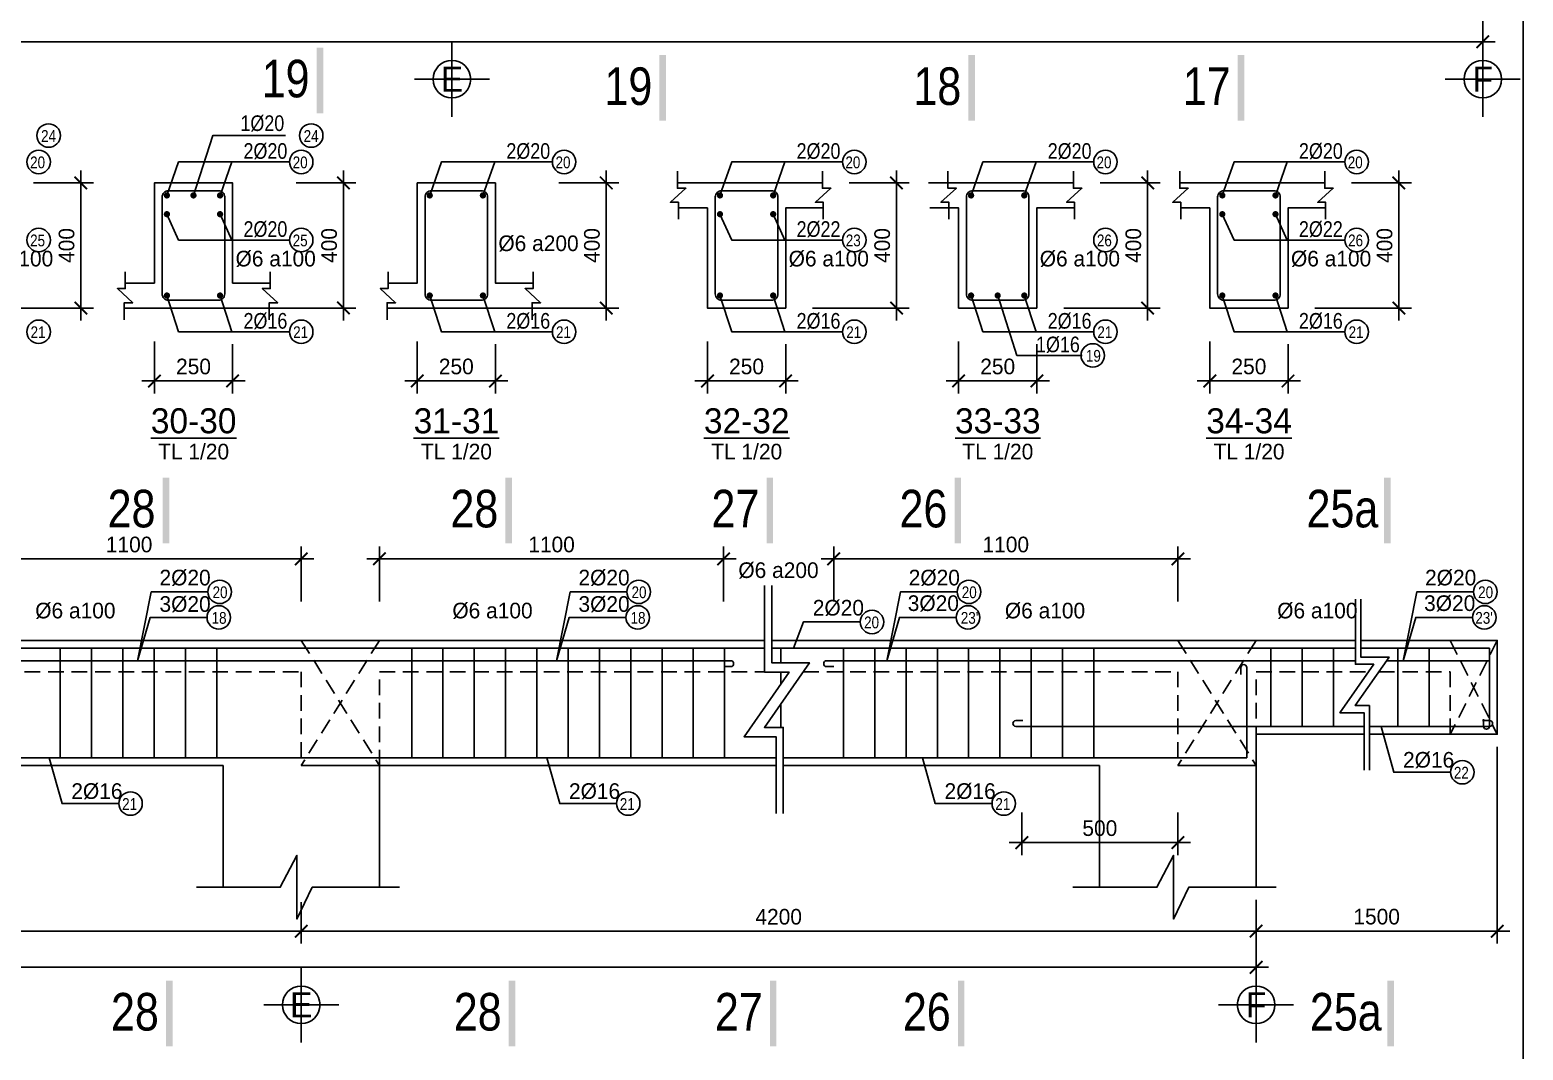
# Model space of a CAD drawing. Extents: x 394 to 4260, y -2056 to 747.
# Drawn here: x 4021.8 to 4260.4, y 411.5 to 574.6 of the extents above; entities that cross this region are included whole.
import ezdxf
from ezdxf.enums import TextEntityAlignment as Align

# ---------------------------------------------------------------- set-up
doc = ezdxf.new("R2010")
doc.units = 0
doc.header["$MEASUREMENT"] = 0
doc.linetypes.add('CENTER2', pattern=[1.125, 0.75, -0.125, 0.125, -0.125])
doc.linetypes.add('HIDDEN', pattern=[0.375, 0.25, -0.125])
doc.layers.get('0').update_dxf_attribs({"linetype": 'CONTINUOUS'})
doc.layers.get('DEFPOINTS').update_dxf_attribs({"linetype": 'CONTINUOUS'})
for name, color, linetype in [('cot', 8, 'CONTINUOUS'), ('DAI', 3, 'CONTINUOUS'), ('DIM', 1, 'CONTINUOUS'), ('DUT', 7, 'CENTER2'), ('MOTAAR', 1, 'CONTINUOUS'), ('TEXT', 7, 'CONTINUOUS'), ('THEP', 6, 'CONTINUOUS'), ('TU1', 9, 'CONTINUOUS'), ('TUONG', 7, 'CONTINUOUS')]:
    doc.layers.add(name, color=color, linetype=linetype)
doc.styles.add('DIM-NEW', font='VHELVCN.TTF')
doc.styles.add('style1', font='VGOUDYN.TTF')
doc.styles.add('T1', font='romans.shx')
doc.styles.add('T2', font='VTIMESN.TTF')
doc.dimstyles.new('TL20', dxfattribs={"dimtxt": 2.5, "dimasz": 2, "dimexe": 2, "dimexo": 2, "dimgap": 1, "dimtad": 1, "dimdec": 0, "dimlfac": 20, "dimzin": 0, "dimdsep": 46, "dimtxsty": 'T2', "dimblk": 'ARCHTICK', "dimcen": 2.5, "dimdle": 2, "dimclrd": 1, "dimclre": 1, "dimclrt": 2, "dimadec": 0, "dimazin": 0, "dimtfac": 1, "dimtdec": 0, "dimtix": 1, "dimtofl": 0, "dimtmove": 0, "dimatfit": 0, "dimldrblk": 'ARCHTICK', "dimfxl": 0, "dimtolj": 1, "dimtzin": 0, "dimlwd": -1, "dimlwe": -1, "dimarcsym": 0})

# ---------------------------------------------------------------- blocks, each defined once
blk = doc.blocks.new('_ARCHTICK')
at = {"color": 0, "linetype": 'ByBlock', "const_width": 0.15}
blk.add_lwpolyline([(-0.5, -0.5), (0.5, 0.5)], dxfattribs=at)
blk = doc.blocks.new('*D51')
at = {"layer": 'DEFPOINTS', "color": 0}
for p in [(3429.65, 582.37), (4253.92, 582.37), (3429.65, 572.67)]:
    blk.add_point(p, dxfattribs=at)
at = {"layer": 'TUONG', "color": 1}
for p, q in [((3429.65, 580.37), (3429.65, 570.67)), ((4253.92, 580.37), (4253.92, 570.67)), ((4255.92, 572.67), (3427.65, 572.67))]:
    blk.add_line(p, q, dxfattribs=at)
at = {"layer": 'TUONG', "color": 1, "xscale": 2, "yscale": 2, "zscale": 2, "rotation": 180}
blk.add_blockref('_ARCHTICK', (3429.65, 572.67), dxfattribs=at)
at = {"layer": 'TUONG', "color": 1, "xscale": 2, "yscale": 2, "zscale": 2}
blk.add_blockref('_ARCHTICK', (4253.92, 572.67), dxfattribs=at)
at = {"layer": 'TUONG', "color": 2, "insert": (3841.78, 574.95), "char_height": 2.5, "attachment_point": 5, "style": 'T2'}
blk.add_mtext('\\A1;20800', dxfattribs=at)
blk = doc.blocks.new('truc2')
at = {"layer": 'MOTAAR'}
for p, q in [((0, -15), (0, 0)), ((7.5, -7.5), (-7.5, -7.5))]:
    blk.add_line(p, q, dxfattribs=at)
blk.add_lwpolyline([(0, -3.5), (0, -1.84)], dxfattribs=at)
blk.add_circle((0, -7.5), 3.75, dxfattribs=at)
at = {"layer": 'TEXT', "style": 'T2'}
blk.add_attdef('1', text='', height=5, dxfattribs=at).set_placement((0, -7.5), align=Align.MIDDLE_CENTER)
blk = doc.blocks.new('*D73')
at = {"layer": 'DEFPOINTS', "color": 0}
for p in [(4150.2, 490.02), (4150.2, 481.21), (4205.2, 481.21)]:
    blk.add_point(p, dxfattribs=at)
at = {"layer": 'TUONG', "color": 1}
for p, q in [((4150.2, 483.21), (4150.2, 492.02)), ((4205.2, 483.21), (4205.2, 492.02)), ((4207.2, 490.02), (4148.2, 490.02))]:
    blk.add_line(p, q, dxfattribs=at)
at = {"layer": 'TUONG', "color": 1, "xscale": 2, "yscale": 2, "zscale": 2, "rotation": 180}
blk.add_blockref('_ARCHTICK', (4150.2, 490.02), dxfattribs=at)
at = {"layer": 'TUONG', "color": 1, "xscale": 2, "yscale": 2, "zscale": 2}
blk.add_blockref('_ARCHTICK', (4205.2, 490.02), dxfattribs=at)
at = {"layer": 'TUONG', "color": 2, "insert": (4177.7, 492.3), "char_height": 2.5, "attachment_point": 5, "style": 'T2'}
blk.add_mtext('\\A1;1100', dxfattribs=at)
blk = doc.blocks.new('*D72')
at = {"layer": 'DEFPOINTS', "color": 0}
for p in [(4077.62, 490.02), (4077.62, 481.21), (4132.62, 481.21)]:
    blk.add_point(p, dxfattribs=at)
at = {"layer": 'TUONG', "color": 1}
for p, q in [((4077.62, 483.21), (4077.62, 492.02)), ((4132.62, 483.21), (4132.62, 492.02)), ((4134.62, 490.02), (4075.62, 490.02))]:
    blk.add_line(p, q, dxfattribs=at)
at = {"layer": 'TUONG', "color": 1, "xscale": 2, "yscale": 2, "zscale": 2, "rotation": 180}
blk.add_blockref('_ARCHTICK', (4077.62, 490.02), dxfattribs=at)
at = {"layer": 'TUONG', "color": 1, "xscale": 2, "yscale": 2, "zscale": 2}
blk.add_blockref('_ARCHTICK', (4132.62, 490.02), dxfattribs=at)
at = {"layer": 'TUONG', "color": 2, "insert": (4105.12, 492.3), "char_height": 2.5, "attachment_point": 5, "style": 'T2'}
blk.add_mtext('\\A1;1100', dxfattribs=at)
blk = doc.blocks.new('*D71')
at = {"layer": 'DEFPOINTS', "color": 0}
for p in [(4010.12, 490.02), (4010.12, 481.21), (4065.12, 481.21)]:
    blk.add_point(p, dxfattribs=at)
at = {"layer": 'TUONG', "color": 1}
for p, q in [((4010.12, 483.21), (4010.12, 492.02)), ((4065.12, 483.21), (4065.12, 492.02)), ((4067.12, 490.02), (4008.12, 490.02))]:
    blk.add_line(p, q, dxfattribs=at)
at = {"layer": 'TUONG', "color": 1, "xscale": 2, "yscale": 2, "zscale": 2, "rotation": 180}
blk.add_blockref('_ARCHTICK', (4010.12, 490.02), dxfattribs=at)
at = {"layer": 'TUONG', "color": 1, "xscale": 2, "yscale": 2, "zscale": 2}
blk.add_blockref('_ARCHTICK', (4065.12, 490.02), dxfattribs=at)
at = {"layer": 'TUONG', "color": 2, "insert": (4037.62, 492.3), "char_height": 2.5, "attachment_point": 5, "style": 'T2'}
blk.add_mtext('\\A1;1100', dxfattribs=at)
blk = doc.blocks.new('*D63')
at = {"layer": 'DEFPOINTS', "color": 0}
for p in [(4065.12, 437.14), (4217.7, 437.14), (4217.7, 430.53)]:
    blk.add_point(p, dxfattribs=at)
at = {"layer": 'TUONG', "color": 1}
for p, q in [((4065.12, 435.14), (4065.12, 428.53)), ((4217.7, 435.14), (4217.7, 428.53)), ((4063.12, 430.53), (4219.7, 430.53))]:
    blk.add_line(p, q, dxfattribs=at)
at = {"layer": 'TUONG', "color": 1, "xscale": 2, "yscale": 2, "zscale": 2, "rotation": 180}
blk.add_blockref('_ARCHTICK', (4065.12, 430.53), dxfattribs=at)
at = {"layer": 'TUONG', "color": 1, "xscale": 2, "yscale": 2, "zscale": 2}
blk.add_blockref('_ARCHTICK', (4217.7, 430.53), dxfattribs=at)
at = {"layer": 'TUONG', "color": 2, "insert": (4141.41, 432.81), "char_height": 2.5, "attachment_point": 5, "style": 'T2'}
blk.add_mtext('\\A1;4200', dxfattribs=at)
blk = doc.blocks.new('*D62')
at = {"layer": 'DEFPOINTS', "color": 0}
for p in [(3928.04, 437.14), (4065.12, 437.14), (4065.12, 430.53)]:
    blk.add_point(p, dxfattribs=at)
at = {"layer": 'TUONG', "color": 1}
for p, q in [((3928.04, 435.14), (3928.04, 428.53)), ((4065.12, 435.14), (4065.12, 428.53)), ((3926.04, 430.53), (4067.12, 430.53))]:
    blk.add_line(p, q, dxfattribs=at)
at = {"layer": 'TUONG', "color": 1, "xscale": 2, "yscale": 2, "zscale": 2, "rotation": 180}
blk.add_blockref('_ARCHTICK', (3928.04, 430.53), dxfattribs=at)
at = {"layer": 'TUONG', "color": 1, "xscale": 2, "yscale": 2, "zscale": 2}
blk.add_blockref('_ARCHTICK', (4065.12, 430.53), dxfattribs=at)
at = {"layer": 'TUONG', "color": 2, "insert": (3996.58, 432.81), "char_height": 2.5, "attachment_point": 5, "style": 'T2'}
blk.add_mtext('\\A1;4200', dxfattribs=at)
blk = doc.blocks.new('*D58')
at = {"layer": 'DEFPOINTS', "color": 0}
for p in [(3466.01, 434.45), (4217.7, 434.45), (3466.01, 424.75)]:
    blk.add_point(p, dxfattribs=at)
at = {"layer": 'TUONG', "color": 1}
for p, q in [((3466.01, 432.45), (3466.01, 422.75)), ((4217.7, 432.45), (4217.7, 422.75)), ((4219.7, 424.75), (3464.01, 424.75))]:
    blk.add_line(p, q, dxfattribs=at)
at = {"layer": 'TUONG', "color": 1, "xscale": 2, "yscale": 2, "zscale": 2, "rotation": 180}
blk.add_blockref('_ARCHTICK', (3466.01, 424.75), dxfattribs=at)
at = {"layer": 'TUONG', "color": 1, "xscale": 2, "yscale": 2, "zscale": 2}
blk.add_blockref('_ARCHTICK', (4217.7, 424.75), dxfattribs=at)
at = {"layer": 'TUONG', "color": 2, "insert": (3841.85, 427.03), "char_height": 2.5, "attachment_point": 5, "style": 'T2'}
blk.add_mtext('\\A1;20800', dxfattribs=at)
blk = doc.blocks.new('*D75')
at = {"layer": 'DEFPOINTS', "color": 0}
for p in [(4256.23, 461.99), (4217.7, 437.54), (4256.23, 430.53)]:
    blk.add_point(p, dxfattribs=at)
at = {"layer": 'TUONG', "color": 1}
for p, q in [((4256.23, 459.99), (4256.23, 428.53)), ((4217.7, 435.54), (4217.7, 428.53)), ((4215.7, 430.53), (4258.23, 430.53))]:
    blk.add_line(p, q, dxfattribs=at)
at = {"layer": 'TUONG', "color": 1, "xscale": 2, "yscale": 2, "zscale": 2, "rotation": 180}
blk.add_blockref('_ARCHTICK', (4217.7, 430.53), dxfattribs=at)
at = {"layer": 'TUONG', "color": 1, "xscale": 2, "yscale": 2, "zscale": 2}
blk.add_blockref('_ARCHTICK', (4256.23, 430.53), dxfattribs=at)
at = {"layer": 'TUONG', "color": 2, "insert": (4236.96, 432.83), "char_height": 2.5, "attachment_point": 5, "style": 'T2'}
blk.add_mtext('\\A1;1500', dxfattribs=at)
blk = doc.blocks.new('*D77')
at = {"layer": 'DEFPOINTS', "color": 0}
for p in [(4180.26, 451.49), (4205.2, 451.49), (4205.2, 444.67)]:
    blk.add_point(p, dxfattribs=at)
at = {"layer": 'TUONG', "color": 1}
for p, q in [((4180.26, 449.49), (4180.26, 442.67)), ((4205.2, 449.49), (4205.2, 442.67)), ((4178.26, 444.67), (4207.2, 444.67))]:
    blk.add_line(p, q, dxfattribs=at)
at = {"layer": 'TUONG', "color": 1, "xscale": 2, "yscale": 2, "zscale": 2, "rotation": 180}
blk.add_blockref('_ARCHTICK', (4180.26, 444.67), dxfattribs=at)
at = {"layer": 'TUONG', "color": 1, "xscale": 2, "yscale": 2, "zscale": 2}
blk.add_blockref('_ARCHTICK', (4205.2, 444.67), dxfattribs=at)
at = {"layer": 'TUONG', "color": 2, "insert": (4192.73, 446.97), "char_height": 2.5, "attachment_point": 5, "style": 'T2'}
blk.add_mtext('\\A1;500', dxfattribs=at)
blk = doc.blocks.new('*D89')
at = {"layer": 'cot', "color": 1}
for p, q in [((4113.86, 552.1), (4113.86, 528.1)), ((4106.3, 550.1), (4115.86, 550.1)), ((4100.45, 530.1), (4115.86, 530.1))]:
    blk.add_line(p, q, dxfattribs=at)
at = {"layer": 'DEFPOINTS', "color": 0}
for p in [(4104.3, 550.1), (4098.45, 530.1), (4113.86, 530.1)]:
    blk.add_point(p, dxfattribs=at)
at = {"layer": 'cot', "color": 1, "xscale": 2, "yscale": 2, "zscale": 2}
for p, rotation in [((4113.86, 550.1), 90), ((4113.86, 530.1), 270)]:
    blk.add_blockref('_ARCHTICK', p, dxfattribs=dict(at, rotation=rotation))
at = {"layer": 'cot', "color": 2, "lineweight": -2, "insert": (4111.58, 540.1), "char_height": 2.5, "attachment_point": 5, "rotation": 90, "style": 'T2'}
blk.add_mtext('\\A1;400', dxfattribs=at)
blk = doc.blocks.new('*D88')
at = {"layer": 'cot', "color": 1}
for p, q in [((4083.65, 524.78), (4083.65, 516.45)), ((4096.15, 524.33), (4096.15, 516.45)), ((4081.65, 518.45), (4098.15, 518.45))]:
    blk.add_line(p, q, dxfattribs=at)
at = {"layer": 'DEFPOINTS', "color": 0}
for p in [(4083.65, 526.78), (4096.15, 526.33), (4096.15, 518.45)]:
    blk.add_point(p, dxfattribs=at)
at = {"layer": 'cot', "color": 1, "xscale": 2, "yscale": 2, "zscale": 2, "rotation": 180}
blk.add_blockref('_ARCHTICK', (4083.65, 518.45), dxfattribs=at)
at = {"layer": 'cot', "color": 1, "xscale": 2, "yscale": 2, "zscale": 2}
blk.add_blockref('_ARCHTICK', (4096.15, 518.45), dxfattribs=at)
at = {"layer": 'cot', "color": 2, "lineweight": -2, "insert": (4089.9, 520.75), "char_height": 2.5, "attachment_point": 5, "style": 'T2'}
blk.add_mtext('\\A1;250', dxfattribs=at)
blk = doc.blocks.new('*D86')
at = {"layer": 'cot', "color": 1}
for p, q in [((4029.91, 552.1), (4029.91, 528.1)), ((4022.34, 550.1), (4031.91, 550.1)), ((4016.49, 530.1), (4031.91, 530.1))]:
    blk.add_line(p, q, dxfattribs=at)
at = {"layer": 'DEFPOINTS', "color": 0}
for p in [(4020.34, 550.1), (4014.49, 530.1), (4029.91, 530.1)]:
    blk.add_point(p, dxfattribs=at)
at = {"layer": 'cot', "color": 1, "xscale": 2, "yscale": 2, "zscale": 2}
for p, rotation in [((4029.91, 550.1), 90), ((4029.91, 530.1), 270)]:
    blk.add_blockref('_ARCHTICK', p, dxfattribs=dict(at, rotation=rotation))
at = {"layer": 'cot', "color": 2, "lineweight": -2, "insert": (4027.63, 540.1), "char_height": 2.5, "attachment_point": 5, "rotation": 90, "style": 'T2'}
blk.add_mtext('\\A1;400', dxfattribs=at)
blk = doc.blocks.new('*D91')
at = {"layer": 'cot', "color": 1}
for p, q in [((4071.86, 552.1), (4071.86, 528.1)), ((4064.3, 550.1), (4073.86, 550.1)), ((4058.45, 530.1), (4073.86, 530.1))]:
    blk.add_line(p, q, dxfattribs=at)
at = {"layer": 'DEFPOINTS', "color": 0}
for p in [(4062.3, 550.1), (4056.45, 530.1), (4071.86, 530.1)]:
    blk.add_point(p, dxfattribs=at)
at = {"layer": 'cot', "color": 1, "xscale": 2, "yscale": 2, "zscale": 2}
for p, rotation in [((4071.86, 550.1), 90), ((4071.86, 530.1), 270)]:
    blk.add_blockref('_ARCHTICK', p, dxfattribs=dict(at, rotation=rotation))
at = {"layer": 'cot', "color": 2, "lineweight": -2, "insert": (4069.59, 540.1), "char_height": 2.5, "attachment_point": 5, "rotation": 90, "style": 'T2'}
blk.add_mtext('\\A1;400', dxfattribs=at)
blk = doc.blocks.new('*D90')
at = {"layer": 'cot', "color": 1}
for p, q in [((4041.66, 524.78), (4041.66, 516.45)), ((4054.16, 524.33), (4054.16, 516.45)), ((4039.66, 518.45), (4056.16, 518.45))]:
    blk.add_line(p, q, dxfattribs=at)
at = {"layer": 'DEFPOINTS', "color": 0}
for p in [(4041.66, 526.78), (4054.16, 526.33), (4054.16, 518.45)]:
    blk.add_point(p, dxfattribs=at)
at = {"layer": 'cot', "color": 1, "xscale": 2, "yscale": 2, "zscale": 2, "rotation": 180}
blk.add_blockref('_ARCHTICK', (4041.66, 518.45), dxfattribs=at)
at = {"layer": 'cot', "color": 1, "xscale": 2, "yscale": 2, "zscale": 2}
blk.add_blockref('_ARCHTICK', (4054.16, 518.45), dxfattribs=at)
at = {"layer": 'cot', "color": 2, "lineweight": -2, "insert": (4047.91, 520.75), "char_height": 2.5, "attachment_point": 5, "style": 'T2'}
blk.add_mtext('\\A1;250', dxfattribs=at)
blk = doc.blocks.new('*D111')
at = {"layer": 'cot', "color": 1}
for p, q in [((4160.24, 552.1), (4160.24, 528.1)), ((4152.68, 550.1), (4162.24, 550.1)), ((4146.82, 530.1), (4162.24, 530.1))]:
    blk.add_line(p, q, dxfattribs=at)
at = {"layer": 'DEFPOINTS', "color": 0}
for p in [(4150.68, 550.1), (4144.82, 530.1), (4160.24, 530.1)]:
    blk.add_point(p, dxfattribs=at)
at = {"layer": 'cot', "color": 1, "xscale": 2, "yscale": 2, "zscale": 2}
for p, rotation in [((4160.24, 550.1), 90), ((4160.24, 530.1), 270)]:
    blk.add_blockref('_ARCHTICK', p, dxfattribs=dict(at, rotation=rotation))
at = {"layer": 'cot', "color": 2, "lineweight": -2, "insert": (4157.96, 540.1), "char_height": 2.5, "attachment_point": 5, "rotation": 90, "style": 'T2'}
blk.add_mtext('\\A1;400', dxfattribs=at)
blk = doc.blocks.new('*D110')
at = {"layer": 'cot', "color": 1}
for p, q in [((4130.03, 524.78), (4130.03, 516.45)), ((4142.53, 524.33), (4142.53, 516.45)), ((4128.03, 518.45), (4144.53, 518.45))]:
    blk.add_line(p, q, dxfattribs=at)
at = {"layer": 'DEFPOINTS', "color": 0}
for p in [(4130.03, 526.78), (4142.53, 526.33), (4142.53, 518.45)]:
    blk.add_point(p, dxfattribs=at)
at = {"layer": 'cot', "color": 1, "xscale": 2, "yscale": 2, "zscale": 2, "rotation": 180}
blk.add_blockref('_ARCHTICK', (4130.03, 518.45), dxfattribs=at)
at = {"layer": 'cot', "color": 1, "xscale": 2, "yscale": 2, "zscale": 2}
blk.add_blockref('_ARCHTICK', (4142.53, 518.45), dxfattribs=at)
at = {"layer": 'cot', "color": 2, "lineweight": -2, "insert": (4136.28, 520.75), "char_height": 2.5, "attachment_point": 5, "style": 'T2'}
blk.add_mtext('\\A1;250', dxfattribs=at)
blk = doc.blocks.new('*D113')
at = {"layer": 'cot', "color": 1}
for p, q in [((4170.16, 524.78), (4170.16, 516.45)), ((4182.66, 524.33), (4182.66, 516.45)), ((4168.16, 518.45), (4184.66, 518.45))]:
    blk.add_line(p, q, dxfattribs=at)
at = {"layer": 'DEFPOINTS', "color": 0}
for p in [(4170.16, 526.78), (4182.66, 526.33), (4182.66, 518.45)]:
    blk.add_point(p, dxfattribs=at)
at = {"layer": 'cot', "color": 1, "xscale": 2, "yscale": 2, "zscale": 2, "rotation": 180}
blk.add_blockref('_ARCHTICK', (4170.16, 518.45), dxfattribs=at)
at = {"layer": 'cot', "color": 1, "xscale": 2, "yscale": 2, "zscale": 2}
blk.add_blockref('_ARCHTICK', (4182.66, 518.45), dxfattribs=at)
at = {"layer": 'cot', "color": 2, "lineweight": -2, "insert": (4176.41, 520.75), "char_height": 2.5, "attachment_point": 5, "style": 'T2'}
blk.add_mtext('\\A1;250', dxfattribs=at)
blk = doc.blocks.new('*D112')
at = {"layer": 'cot', "color": 1}
for p, q in [((4200.37, 552.1), (4200.37, 528.1)), ((4192.8, 550.1), (4202.37, 550.1)), ((4186.95, 530.1), (4202.37, 530.1))]:
    blk.add_line(p, q, dxfattribs=at)
at = {"layer": 'DEFPOINTS', "color": 0}
for p in [(4190.8, 550.1), (4184.95, 530.1), (4200.37, 530.1)]:
    blk.add_point(p, dxfattribs=at)
at = {"layer": 'cot', "color": 1, "xscale": 2, "yscale": 2, "zscale": 2}
for p, rotation in [((4200.37, 550.1), 90), ((4200.37, 530.1), 270)]:
    blk.add_blockref('_ARCHTICK', p, dxfattribs=dict(at, rotation=rotation))
at = {"layer": 'cot', "color": 2, "lineweight": -2, "insert": (4198.09, 540.1), "char_height": 2.5, "attachment_point": 5, "rotation": 90, "style": 'T2'}
blk.add_mtext('\\A1;400', dxfattribs=at)
blk = doc.blocks.new('*D175')
at = {"layer": 'cot', "color": 1}
for p, q in [((4240.51, 552.1), (4240.51, 528.1)), ((4232.95, 550.1), (4242.51, 550.1)), ((4227.09, 530.1), (4242.51, 530.1))]:
    blk.add_line(p, q, dxfattribs=at)
at = {"layer": 'DEFPOINTS', "color": 0}
for p in [(4230.95, 550.1), (4225.09, 530.1), (4240.51, 530.1)]:
    blk.add_point(p, dxfattribs=at)
at = {"layer": 'cot', "color": 1, "xscale": 2, "yscale": 2, "zscale": 2}
for p, rotation in [((4240.51, 550.1), 90), ((4240.51, 530.1), 270)]:
    blk.add_blockref('_ARCHTICK', p, dxfattribs=dict(at, rotation=rotation))
at = {"layer": 'cot', "color": 2, "lineweight": -2, "insert": (4238.23, 540.1), "char_height": 2.5, "attachment_point": 5, "rotation": 90, "style": 'T2'}
blk.add_mtext('\\A1;400', dxfattribs=at)
blk = doc.blocks.new('*D174')
at = {"layer": 'cot', "color": 1}
for p, q in [((4210.3, 524.78), (4210.3, 516.45)), ((4222.8, 524.33), (4222.8, 516.45)), ((4208.3, 518.45), (4224.8, 518.45))]:
    blk.add_line(p, q, dxfattribs=at)
at = {"layer": 'DEFPOINTS', "color": 0}
for p in [(4210.3, 526.78), (4222.8, 526.33), (4222.8, 518.45)]:
    blk.add_point(p, dxfattribs=at)
at = {"layer": 'cot', "color": 1, "xscale": 2, "yscale": 2, "zscale": 2, "rotation": 180}
blk.add_blockref('_ARCHTICK', (4210.3, 518.45), dxfattribs=at)
at = {"layer": 'cot', "color": 1, "xscale": 2, "yscale": 2, "zscale": 2}
blk.add_blockref('_ARCHTICK', (4222.8, 518.45), dxfattribs=at)
at = {"layer": 'cot', "color": 2, "lineweight": -2, "insert": (4216.55, 520.75), "char_height": 2.5, "attachment_point": 5, "style": 'T2'}
blk.add_mtext('\\A1;250', dxfattribs=at)

msp = doc.modelspace()

# ---------------------------------------------------------------- linework, layer by layer
at = {"layer": 'cot', "lineweight": -2, "ltscale": 10}
for points in [[(4047.905, 548.103), (4050.978, 557.671), (4062.63, 557.671)], [(4043.655, 548.103), (4045.534, 553.451), (4063.248, 553.451)], [(4052.155, 548.103), (4054.034, 553.451)], [(4085.654, 548.103), (4087.532, 553.451), (4105.247, 553.451)], [(4094.154, 548.103), (4096.032, 553.451)], [(4132.033, 548.103), (4133.911, 553.451), (4151.626, 553.451)], [(4140.533, 548.103), (4142.411, 553.451)], [(4172.156, 548.103), (4174.034, 553.451), (4191.748, 553.451)], [(4180.656, 548.103), (4182.534, 553.451)], [(4212.3, 548.103), (4214.178, 553.451), (4231.893, 553.451)], [(4220.8, 548.103), (4222.678, 553.451)], [(4043.655, 545.103), (4045.534, 540.977), (4063.248, 540.977)], [(4052.155, 545.103), (4054.034, 540.977)], [(4132.033, 545.103), (4133.911, 540.977), (4151.626, 540.977)], [(4140.533, 545.103), (4142.411, 540.977)], [(4212.3, 545.103), (4214.178, 540.977), (4231.893, 540.977)], [(4220.8, 545.103), (4222.678, 540.977)], [(4043.655, 532.103), (4045.534, 526.308), (4063.248, 526.308)], [(4052.155, 532.103), (4054.034, 526.308)], [(4085.654, 532.103), (4087.532, 526.308), (4105.247, 526.308)], [(4094.154, 532.103), (4096.032, 526.308)], [(4132.033, 532.103), (4133.911, 526.308), (4151.626, 526.308)], [(4140.533, 532.103), (4142.411, 526.308)], [(4172.156, 532.103), (4174.034, 526.308), (4191.748, 526.308)], [(4176.406, 532.103), (4179.478, 522.535), (4189.88, 522.535)], [(4180.656, 532.103), (4182.534, 526.308)], [(4212.3, 532.103), (4214.178, 526.308), (4231.893, 526.308)], [(4220.8, 532.103), (4222.678, 526.308)]]:
    msp.add_lwpolyline(points, dxfattribs=at)
at = {"layer": 'DAI'}
for p, q in [((4026.612, 458.242), (4026.612, 475.742)), ((4031.612, 458.242), (4031.612, 475.742)), ((4036.612, 458.242), (4036.612, 475.742)), ((4041.612, 458.242), (4041.612, 475.742)), ((4046.612, 458.242), (4046.612, 475.742)), ((4051.612, 458.242), (4051.612, 475.742)), ((4082.774, 458.242), (4082.774, 475.742)), ((4087.774, 458.242), (4087.774, 475.742)), ((4092.774, 458.242), (4092.774, 475.742)), ((4097.774, 458.242), (4097.774, 475.742)), ((4102.774, 458.242), (4102.774, 475.742)), ((4107.774, 458.242), (4107.774, 475.742)), ((4112.774, 458.242), (4112.774, 475.742)), ((4117.774, 458.242), (4117.774, 475.742)), ((4122.774, 458.242), (4122.774, 475.742)), ((4127.774, 458.242), (4127.774, 475.742)), ((4132.774, 458.242), (4132.774, 475.742)), ((4141.764, 473.42), (4141.764, 475.742)), ((4151.764, 458.242), (4151.764, 475.742)), ((4156.764, 458.242), (4156.764, 475.742)), ((4161.764, 458.242), (4161.764, 475.742)), ((4166.764, 458.242), (4166.764, 475.742)), ((4171.764, 458.242), (4171.764, 475.742)), ((4176.764, 458.242), (4176.764, 475.742)), ((4181.764, 458.242), (4181.764, 475.742)), ((4186.764, 458.242), (4186.764, 475.742)), ((4191.764, 458.242), (4191.764, 475.742)), ((4220.06, 475.742), (4220.06, 463.242)), ((4225.06, 475.742), (4225.06, 463.242)), ((4230.06, 475.742), (4230.06, 463.242)), ((4240.36, 475.742), (4240.36, 463.242)), ((4245.36, 475.742), (4245.36, 463.242)), ((4141.764, 470.033), (4141.764, 471.92)), ((4141.764, 463.084), (4141.764, 466.865))]:
    msp.add_line(p, q, dxfattribs=at)
for points in [[(4052.905, 547.853, 0.4142136), (4051.905, 548.853), (4043.905, 548.853, 0.4142136), (4042.905, 547.853), (4042.905, 532.353, 0.4142136), (4043.905, 531.353), (4051.905, 531.353, 0.4142136), (4052.905, 532.353)], [(4094.904, 547.853, 0.4142136), (4093.904, 548.853), (4085.904, 548.853, 0.4142136), (4084.904, 547.853), (4084.904, 532.353, 0.4142136), (4085.904, 531.353), (4093.904, 531.353, 0.4142136), (4094.904, 532.353)], [(4141.283, 547.853, 0.4142136), (4140.283, 548.853), (4132.283, 548.853, 0.4142136), (4131.283, 547.853), (4131.283, 532.353, 0.4142136), (4132.283, 531.353), (4140.283, 531.353, 0.4142136), (4141.283, 532.353)], [(4181.406, 547.853, 0.4142136), (4180.406, 548.853), (4172.406, 548.853, 0.4142136), (4171.406, 547.853), (4171.406, 532.353, 0.4142136), (4172.406, 531.353), (4180.406, 531.353, 0.4142136), (4181.406, 532.353)], [(4221.55, 547.853, 0.4142136), (4220.55, 548.853), (4212.55, 548.853, 0.4142136), (4211.55, 547.853), (4211.55, 532.353, 0.4142136), (4212.55, 531.353), (4220.55, 531.353, 0.4142136), (4221.55, 532.353)]]:
    msp.add_lwpolyline(points, format="xyb", close=True, dxfattribs=at)
at = {"layer": 'DUT', "linetype": 'HIDDEN', "ltscale": 10}
for p, q in [((4065.123, 476.992), (4077.623, 456.992)), ((4077.623, 476.992), (4065.123, 456.992)), ((4205.199, 476.992), (4217.699, 456.992)), ((4217.699, 476.992), (4205.199, 456.992)), ((4256.227, 476.992), (4248.727, 461.992)), ((4248.727, 476.992), (4256.227, 461.992)), ((4217.699, 471.992), (4235.661, 471.992)), ((4237.317, 471.992), (4248.727, 471.992)), ((4248.727, 471.992), (4248.727, 461.992))]:
    msp.add_line(p, q, dxfattribs=at)
for points in [[(4217.699, 476.992), (4205.199, 476.992)], [(4005.918, 471.992), (4065.123, 471.992), (4065.123, 456.992), (4077.623, 456.992), (4077.623, 471.992), (4139.164, 471.992)], [(4145.339, 471.992), (4205.199, 471.992), (4205.199, 456.992), (4217.699, 456.992), (4217.699, 471.992)]]:
    msp.add_lwpolyline(points, dxfattribs=at)
at = {"layer": 'TEXT', "ltscale": 10}
msp.add_lwpolyline([(3420.367, 153.21), (4260.367, 153.21), (4260.367, 747.21), (3420.367, 747.21)], close=True, dxfattribs=at)
for points in [[(4067.591, 561.235), (4068.641, 561.235), (4067.591, 571.735), (4068.641, 571.735)], [(4122.366, 560.022), (4123.416, 560.022), (4122.366, 570.522), (4123.416, 570.522)], [(4171.726, 560.022), (4172.776, 560.022), (4171.726, 570.522), (4172.776, 570.522)], [(4214.775, 560.022), (4215.825, 560.022), (4214.775, 570.522), (4215.825, 570.522)], [(4042.975, 492.514), (4044.025, 492.514), (4042.975, 503.014), (4044.025, 503.014)], [(4097.75, 492.514), (4098.8, 492.514), (4097.75, 503.014), (4098.8, 503.014)], [(4139.466, 492.514), (4140.516, 492.514), (4139.466, 503.014), (4140.516, 503.014)], [(4169.511, 492.514), (4170.561, 492.514), (4169.511, 503.014), (4170.561, 503.014)], [(4238.125, 492.514), (4239.175, 492.514), (4238.125, 503.014), (4239.175, 503.014)], [(4043.515, 412.103), (4044.565, 412.103), (4043.515, 422.603), (4044.565, 422.603)], [(4098.289, 412.103), (4099.339, 412.103), (4098.289, 422.603), (4099.339, 422.603)], [(4140.006, 412.103), (4141.056, 412.103), (4140.006, 422.603), (4141.056, 422.603)], [(4170.051, 412.103), (4171.101, 412.103), (4170.051, 422.603), (4171.101, 422.603)], [(4238.664, 412.103), (4239.714, 412.103), (4238.664, 422.603), (4239.714, 422.603)]]:
    msp.add_trace(points, dxfattribs=at)
at = {"layer": 'THEP', "const_width": 0.5}
for points in [[(4043.405, 548.103, 1), (4043.905, 548.103, 1)], [(4048.155, 548.103, -1), (4047.655, 548.103, -1)], [(4052.405, 548.103, -1), (4051.905, 548.103, -1)], [(4085.404, 548.103, 1), (4085.904, 548.103, 1)], [(4094.404, 548.103, -1), (4093.904, 548.103, -1)], [(4131.783, 548.103, 1), (4132.283, 548.103, 1)], [(4140.783, 548.103, -1), (4140.283, 548.103, -1)], [(4171.906, 548.103, 1), (4172.406, 548.103, 1)], [(4180.906, 548.103, -1), (4180.406, 548.103, -1)], [(4212.05, 548.103, 1), (4212.55, 548.103, 1)], [(4221.05, 548.103, -1), (4220.55, 548.103, -1)], [(4043.405, 545.103, 1), (4043.905, 545.103, 1)], [(4052.405, 545.103, -1), (4051.905, 545.103, -1)], [(4131.783, 545.103, 1), (4132.283, 545.103, 1)], [(4140.783, 545.103, -1), (4140.283, 545.103, -1)], [(4212.05, 545.103, 1), (4212.55, 545.103, 1)], [(4221.05, 545.103, -1), (4220.55, 545.103, -1)], [(4043.405, 532.103, -1), (4043.905, 532.103, -1)], [(4052.405, 532.103, 1), (4051.905, 532.103, 1)], [(4085.404, 532.103, -1), (4085.904, 532.103, -1)], [(4094.404, 532.103, 1), (4093.904, 532.103, 1)], [(4131.783, 532.103, -1), (4132.283, 532.103, -1)], [(4140.783, 532.103, 1), (4140.283, 532.103, 1)], [(4171.906, 532.103, -1), (4172.406, 532.103, -1)], [(4176.656, 532.103, 1), (4176.156, 532.103, 1)], [(4180.906, 532.103, 1), (4180.406, 532.103, 1)], [(4212.05, 532.103, -1), (4212.55, 532.103, -1)], [(4221.05, 532.103, 1), (4220.55, 532.103, 1)]]:
    msp.add_lwpolyline(points, format="xyb", close=True, dxfattribs=at)
at = {"layer": 'THEP', "ltscale": 10}
for points in [[(4139.164, 475.742), (4000.89, 475.742)], [(4233.558, 475.742), (4140.311, 475.742)], [(4254.977, 475.742), (4234.418, 475.742)], [(4238.537, 473.742), (4254.977, 473.742)], [(4235.799, 463.242), (4253.899, 463.242), (4253.899, 463.242)], [(4002.731, 458.242), (4141.005, 458.242)], [(4142.152, 458.242), (4216.202, 458.242)]]:
    msp.add_lwpolyline(points, dxfattribs=at)
for points in [[(4254.039, 464.391), (4254.039, 463.264, 1), (4254.977, 463.264), (4254.977, 475.742)], [(4010.123, 472.805), (4008.996, 472.805, -1), (4008.996, 473.742), (4010.123, 473.742), (4076.373, 473.742), (4132.623, 473.742), (4133.75, 473.742, -1), (4133.75, 472.805), (4132.623, 472.805)], [(4150.199, 472.805), (4149.072, 472.805, -1), (4149.072, 473.742), (4150.199, 473.742), (4233.558, 473.742)], [(4215.264, 471.527), (4215.264, 472.655, -1), (4216.202, 472.655), (4216.202, 458.242)], [(4180.425, 464.18), (4179.298, 464.18, 1), (4179.298, 463.242), (4180.704, 463.242), (4201.477, 463.242), (4203.915, 463.242), (4198.566, 463.242), (4198.903, 463.242), (4195.654, 463.242), (4234.939, 463.242)], [(4253.899, 463.242), (4255.026, 463.242, 1), (4255.026, 464.18), (4253.899, 464.18)]]:
    msp.add_lwpolyline(points, format="xyb", dxfattribs=at)
at = {"layer": 'TU1'}
for points in [[(4125.225, 551.977), (4125.225, 549.259), (4126.585, 549.259), (4124.118, 547.004), (4125.381, 547.004), (4125.381, 544.291)], [(4148.387, 551.977), (4148.387, 549.259), (4149.748, 549.259), (4147.281, 547.004), (4148.543, 547.004), (4148.543, 544.291)], [(4168.45, 551.977), (4168.45, 549.259), (4169.811, 549.259), (4167.344, 547.004), (4168.606, 547.004), (4168.606, 544.291)], [(4188.51, 551.977), (4188.51, 549.259), (4189.87, 549.259), (4187.404, 547.004), (4188.666, 547.004), (4188.666, 544.291)], [(4205.492, 551.977), (4205.492, 549.259), (4206.852, 549.259), (4204.386, 547.004), (4205.648, 547.004), (4205.648, 544.291)], [(4228.654, 551.977), (4228.654, 549.259), (4230.015, 549.259), (4227.548, 547.004), (4228.81, 547.004), (4228.81, 544.291)], [(4036.847, 528.228), (4036.847, 530.946), (4038.207, 530.946), (4035.741, 533.201), (4037.003, 533.201), (4037.003, 535.915)], [(4060.01, 528.228), (4060.01, 530.946), (4061.37, 530.946), (4058.903, 533.201), (4060.166, 533.201), (4060.166, 535.915)], [(4078.846, 528.228), (4078.846, 530.946), (4080.206, 530.946), (4077.739, 533.201), (4079.002, 533.201), (4079.002, 535.915)], [(4102.008, 528.228), (4102.008, 530.946), (4103.369, 530.946), (4100.902, 533.201), (4102.164, 533.201), (4102.164, 535.915)]]:
    msp.add_lwpolyline(points, dxfattribs=at)
at = {"layer": 'TU1', "lineweight": -2, "ltscale": 10}
for points in [[(4038.976, 473.742), (4041.148, 484.749), (4050.223, 484.749)], [(4105.923, 473.742), (4108.095, 484.749), (4117.17, 484.749)], [(4158.691, 473.742), (4160.863, 484.749), (4169.938, 484.749)], [(4241.201, 473.742), (4243.373, 484.749), (4252.448, 484.749)], [(4038.976, 473.742), (4040.993, 480.659), (4050.068, 480.659)], [(4105.923, 473.742), (4107.94, 480.659), (4117.015, 480.659)], [(4143.761, 475.742), (4145.377, 479.932), (4154.452, 479.932)], [(4158.691, 473.742), (4160.708, 480.659), (4169.783, 480.659)], [(4241.201, 473.742), (4243.218, 480.659), (4252.293, 480.659)], [(4237.659, 463.242), (4239.696, 455.916), (4248.772, 455.916)], [(4024.867, 458.242), (4026.904, 450.916), (4035.979, 450.916)], [(4104.384, 458.242), (4106.421, 450.916), (4115.496, 450.916)], [(4164.395, 458.242), (4166.432, 450.916), (4175.507, 450.916)]]:
    msp.add_lwpolyline(points, dxfattribs=at)
at = {"layer": 'TU1', "ltscale": 10}
for centre in [(4024.758, 557.671), (4066.715, 557.671), (4023.166, 553.451), (4065.123, 553.451), (4107.122, 553.451), (4153.501, 553.451), (4193.623, 553.451), (4233.768, 553.451), (4023.166, 540.977), (4065.123, 540.977), (4153.501, 540.977), (4193.623, 540.977), (4233.768, 540.977), (4023.166, 526.308), (4065.123, 526.308), (4107.122, 526.308), (4153.501, 526.308), (4193.623, 526.308), (4233.768, 526.308), (4191.599, 522.535), (4052.098, 484.749), (4119.045, 484.749), (4171.813, 484.749), (4254.323, 484.749), (4051.943, 480.659), (4118.89, 480.659), (4171.658, 480.659), (4254.168, 480.659), (4156.327, 479.932), (4250.647, 455.916), (4037.854, 450.916), (4117.371, 450.916), (4177.382, 450.916)]:
    msp.add_circle(centre, 1.875, dxfattribs=at)
at = {"layer": 'TUONG'}
for p, q in [((4000.89, 476.992), (4139.164, 476.992)), ((4140.311, 476.992), (4217.699, 476.992)), ((4233.558, 476.992), (4217.699, 476.992)), ((4248.727, 476.992), (4234.418, 476.992)), ((4217.699, 461.992), (4217.699, 437.544)), ((4217.699, 461.992), (4234.939, 461.992)), ((4235.799, 461.992), (4248.727, 461.992)), ((4002.731, 456.992), (4052.623, 456.992)), ((4052.623, 456.992), (4052.623, 437.544)), ((4065.123, 456.992), (4141.005, 456.992)), ((4077.623, 456.992), (4077.623, 437.544)), ((4142.152, 456.992), (4192.699, 456.992)), ((4192.699, 456.992), (4192.699, 437.544)), ((4205.199, 456.992), (4217.699, 456.992))]:
    msp.add_line(p, q, dxfattribs=at)
for points in [[(4037.042, 534.103), (4041.655, 534.103), (4041.655, 550.103), (4054.155, 550.103), (4054.155, 534.103), (4060.204, 534.103)], [(4079.041, 534.103), (4083.654, 534.103), (4083.654, 550.103), (4096.154, 550.103), (4096.154, 534.103), (4102.203, 534.103)], [(4148.387, 550.103), (4125.225, 550.103)], [(4188.51, 550.103), (4165.347, 550.103)], [(4228.654, 550.103), (4205.492, 550.103)], [(4125.42, 546.103), (4130.033, 546.103), (4130.033, 530.103), (4142.533, 530.103), (4142.533, 546.103), (4148.582, 546.103)], [(4165.542, 546.103), (4170.156, 546.103), (4170.156, 530.103), (4182.656, 530.103), (4182.656, 546.103), (4188.705, 546.103)], [(4205.687, 546.103), (4210.3, 546.103), (4210.3, 530.103), (4222.8, 530.103), (4222.8, 546.103), (4228.849, 546.103)], [(4060.01, 530.103), (4036.847, 530.103)], [(4102.008, 530.103), (4078.846, 530.103)], [(4139.164, 485.774), (4139.164, 471.92), (4143.08, 471.92), (4135.872, 461.584), (4141.005, 461.584), (4141.005, 449.331)], [(4140.311, 485.774), (4140.311, 473.42), (4146.334, 473.42), (4139.127, 463.084), (4142.152, 463.084), (4142.152, 449.331)], [(4233.558, 483.578), (4233.558, 473.188), (4236.494, 473.188), (4231.089, 465.436), (4234.939, 465.436), (4234.939, 456.246)], [(4234.418, 483.578), (4234.418, 474.313), (4238.935, 474.313), (4233.53, 466.561), (4235.799, 466.561), (4235.799, 456.246)], [(4248.727, 476.992), (4256.227, 476.992), (4256.227, 461.992), (4248.727, 461.992), (4248.727, 461.992)], [(4048.362, 437.544), (4061.78, 437.544), (4064.435, 442.627), (4064.435, 432.461), (4066.869, 437.544), (4080.832, 437.544)], [(4188.437, 437.544), (4201.856, 437.544), (4204.511, 442.627), (4204.511, 432.461), (4206.945, 437.544), (4220.908, 437.544)]]:
    msp.add_lwpolyline(points, dxfattribs=at)

# ---------------------------------------------------------------- block references
at = {"layer": 'DIM', "ltscale": 10, "xscale": 0.8000000000000002, "yscale": 0.8000000000000002, "zscale": 0.8000000000000002}
for p, values in [((4089.2, 572.671), {'1': 'E'}), ((4253.919, 572.671), {'1': 'F'}), ((4065.123, 424.752), {'1': 'E'}), ((4217.699, 424.752), {'1': 'F'})]:
    msp.add_blockref('truc2', p, dxfattribs=at).add_auto_attribs(values)

# ---------------------------------------------------------------- texts
at = {"layer": 'TEXT', "ltscale": 10}
for s, height, style, p in [('19', 6, 'DIM-NEW', (4058.802, 563.777)), ('19', 6, 'DIM-NEW', (4113.576, 562.563)), ('18', 6, 'DIM-NEW', (4162.936, 562.563)), ('17', 6, 'DIM-NEW', (4205.985, 562.563)), ('24', 1.875, 'DIM-NEW', (4023.552, 556.664)), ('24', 1.875, 'DIM-NEW', (4065.508, 556.664)), ('20', 1.875, 'DIM-NEW', (4021.801, 552.444)), ('20', 1.875, 'DIM-NEW', (4063.757, 552.444)), ('20', 1.875, 'DIM-NEW', (4105.756, 552.444)), ('20', 1.875, 'DIM-NEW', (4152.073, 552.444)), ('20', 1.875, 'DIM-NEW', (4192.195, 552.444)), ('20', 1.875, 'DIM-NEW', (4232.34, 552.444)), ('25', 1.875, 'DIM-NEW', (4021.801, 539.971)), ('25', 1.875, 'DIM-NEW', (4063.757, 539.971)), ('%%2546 a200', 2.5, 'style1', (4096.626, 539.202)), ('23', 1.875, 'DIM-NEW', (4152.135, 539.971)), ('26', 1.875, 'DIM-NEW', (4192.257, 539.971)), ('26', 1.875, 'DIM-NEW', (4232.402, 539.971)), ('%%2546 a100', 2.5, 'style1', (4012.671, 536.755)), ('%%2546 a100', 2.5, 'style1', (4054.627, 536.755)), ('%%2546 a100', 2.5, 'style1', (4143.005, 536.755)), ('%%2546 a100', 2.5, 'style1', (4183.127, 536.755)), ('%%2546 a100', 2.5, 'style1', (4223.272, 536.755)), ('21', 1.875, 'DIM-NEW', (4021.875, 525.302)), ('21', 1.875, 'DIM-NEW', (4063.832, 525.302)), ('21', 1.875, 'DIM-NEW', (4105.83, 525.302)), ('21', 1.875, 'DIM-NEW', (4152.209, 525.302)), ('21', 1.875, 'DIM-NEW', (4192.332, 525.302)), ('21', 1.875, 'DIM-NEW', (4232.476, 525.302)), ('19', 1.875, 'DIM-NEW', (4190.502, 521.528)), ('28', 6, 'DIM-NEW', (4034.186, 495.055)), ('28', 6, 'DIM-NEW', (4088.96, 495.055)), ('27', 6, 'DIM-NEW', (4130.677, 495.055)), ('26', 6, 'DIM-NEW', (4160.722, 495.055)), ('25a', 6, 'DIM-NEW', (4225.759, 495.055)), ('%%2546 a200', 2.5, 'style1', (4134.971, 486.962)), ('2%%25420', 2.5, 'style1', (4042.474, 485.78)), ('2%%25420', 2.5, 'style1', (4109.42, 485.78)), ('2%%25420', 2.5, 'style1', (4162.189, 485.78)), ('2%%25420', 2.5, 'style1', (4244.699, 485.78)), ('20', 1.875, 'DIM-NEW', (4050.954, 483.743)), ('20', 1.875, 'DIM-NEW', (4117.901, 483.743)), ('20', 1.875, 'DIM-NEW', (4170.669, 483.743)), ('20', 1.875, 'DIM-NEW', (4253.179, 483.743)), ('%%2546 a100', 2.5, 'style1', (4022.621, 480.51)), ('3%%25420', 2.5, 'style1', (4042.474, 481.554)), ('%%2546 a100', 2.5, 'style1', (4089.274, 480.51)), ('3%%25420', 2.5, 'style1', (4109.42, 481.554)), ('2%%25420', 2.5, 'style1', (4146.863, 480.963)), ('3%%25420', 2.5, 'style1', (4162.034, 481.69)), ('%%2546 a100', 2.5, 'style1', (4177.556, 480.51)), ('%%2546 a100', 2.5, 'style1', (4221.069, 480.51)), ('3%%25420', 2.5, 'style1', (4244.544, 481.69)), ('18', 1.875, 'DIM-NEW', (4050.799, 479.652)), ('18', 1.875, 'DIM-NEW', (4117.745, 479.652)), ('20', 1.875, 'DIM-NEW', (4155.062, 478.925)), ("23'", 1.875, 'DIM-NEW', (4170.514, 479.652)), ("23'", 1.875, 'DIM-NEW', (4252.728, 479.652)), ('2%%25416', 2.5, 'style1', (4241.177, 456.659)), ('22', 1.875, 'DIM-NEW', (4249.299, 454.909)), ('2%%25416', 2.5, 'style1', (4028.385, 451.659)), ('2%%25416', 2.5, 'style1', (4107.902, 451.659)), ('2%%25416', 2.5, 'style1', (4167.913, 451.659)), ('21', 1.875, 'DIM-NEW', (4036.507, 449.909)), ('21', 1.875, 'DIM-NEW', (4116.024, 449.909)), ('21', 1.875, 'DIM-NEW', (4176.035, 449.909)), ('28', 6, 'DIM-NEW', (4034.725, 414.644)), ('28', 6, 'DIM-NEW', (4089.5, 414.644)), ('27', 6, 'DIM-NEW', (4131.216, 414.644)), ('26', 6, 'DIM-NEW', (4161.261, 414.644)), ('25a', 6, 'DIM-NEW', (4226.299, 414.644))]:
    msp.add_text(s, height=height, dxfattribs=dict(at, style=style)).set_placement(p)
at = {"layer": 'TEXT', "style": 'DIM-NEW'}
for s, p in [('1%%25420', (4055.403, 558.396)), ('2%%25420', (4055.896, 553.951)), ('2%%25420', (4097.895, 553.951)), ('2%%25420', (4144.274, 553.951)), ('2%%25420', (4184.397, 553.951)), ('2%%25420', (4224.541, 553.951)), ('2%%25420', (4055.896, 541.477)), ('2%%25422', (4144.274, 541.477)), ('2%%25422', (4224.541, 541.477)), ('2%%25416', (4055.896, 526.808)), ('2%%25416', (4097.895, 526.808)), ('2%%25416', (4144.274, 526.808)), ('2%%25416', (4184.397, 526.808)), ('2%%25416', (4224.541, 526.808)), ('1%%25416', (4182.528, 523.035))]:
    e = msp.add_text(s, height=2.5, dxfattribs=at)
    e.set_placement(p)
    e.dxf.unprotected_set("ltscale", 0)
at = {"layer": 'TEXT', "char_height": 4, "width": 20.53333, "attachment_point": 5, "line_spacing_factor": 0.85, "style": 'T1'}
for s, insert in [('{\\fVNI-Aptima|b0|i0|c0|p2;\\L30-30\\P\\H0.625x;\\lTL 1/20}', (4047.928, 509.984)), ('{\\fVNI-Aptima|b0|i0|c0|p2;\\L31-31\\P\\H0.625x;\\lTL 1/20}', (4089.926, 509.984)), ('{\\fVNI-Aptima|b0|i0|c0|p2;\\L32-32\\P\\H0.625x;\\lTL 1/20}', (4136.305, 509.984)), ('{\\fVNI-Aptima|b0|i0|c0|p2;\\L33-33\\P\\H0.625x;\\lTL 1/20}', (4176.428, 509.984)), ('{\\fVNI-Aptima|b0|i0|c0|p2;\\L34-34\\P\\H0.625x;\\lTL 1/20}', (4216.573, 509.984))]:
    msp.add_mtext(s, dxfattribs=dict(at, insert=insert))

# ---------------------------------------------------------------- dimensions: what is measured, and where the dimension line sits
at = {"layer": 'cot', "lineweight": -2, "ltscale": 10}
for base, p1, p2, picture, middle in [((4029.909, 530.103), (4020.345, 550.103), (4014.49, 530.103), '*D86', (4027.629, 540.103)), ((4071.865, 530.103), (4062.301, 550.103), (4056.447, 530.103), '*D91', (4069.585, 540.103)), ((4113.864, 530.103), (4104.3, 550.103), (4098.446, 530.103), '*D89', (4111.584, 540.103)), ((4160.243, 530.103), (4150.679, 550.103), (4144.825, 530.103), '*D111', (4157.963, 540.103)), ((4200.365, 530.103), (4190.801, 550.103), (4184.947, 530.103), '*D112', (4198.085, 540.103)), ((4240.51, 530.103), (4230.946, 550.103), (4225.092, 530.103), '*D175', (4238.23, 540.103))]:
    dim = msp.add_linear_dim(base=base, p1=p1, p2=p2, angle=90, dimstyle='TL20', dxfattribs=at)
    dim.commit()
    dim.dimension.update_dxf_attribs({"geometry": picture, "text_midpoint": middle})
for base, p1, p2, picture, middle in [((4054.155, 518.448), (4041.655, 526.778), (4054.155, 526.332), '*D90', (4047.905, 520.748)), ((4096.154, 518.448), (4083.654, 526.778), (4096.154, 526.332), '*D88', (4089.904, 520.748)), ((4142.533, 518.448), (4130.033, 526.778), (4142.533, 526.332), '*D110', (4136.283, 520.748)), ((4182.656, 518.448), (4170.156, 526.778), (4182.656, 526.332), '*D113', (4176.406, 520.748)), ((4222.8, 518.448), (4210.3, 526.778), (4222.8, 526.332), '*D174', (4216.55, 520.748))]:
    dim = msp.add_linear_dim(base=base, p1=p1, p2=p2, dimstyle='TL20', dxfattribs=at)
    dim.commit()
    dim.dimension.update_dxf_attribs({"geometry": picture, "text_midpoint": middle})
at = {"layer": 'TUONG'}
for base, p1, p2, text, picture, middle in [((3429.647, 572.671), (4253.919, 582.369), (3429.647, 582.369), '20800', '*D51', (3841.783, 574.951)), ((4256.227, 430.529), (4217.699, 437.544), (4256.227, 461.992), '1500', '*D75', (4236.963, 432.829)), ((4205.199, 444.67), (4180.261, 451.495), (4205.199, 451.495), '500', '*D77', (4192.73, 446.97)), ((3466.009, 424.752), (4217.699, 434.45), (3466.009, 434.45), '20800', '*D58', (3841.854, 427.032))]:
    dim = msp.add_linear_dim(base=base, p1=p1, p2=p2, text=text, dimstyle='TL20', dxfattribs=at)
    dim.commit()
    dim.dimension.update_dxf_attribs({"geometry": picture, "text_midpoint": middle})
for base, p1, p2, picture, middle in [((4010.123, 490.021), (4065.123, 481.212), (4010.123, 481.212), '*D71', (4037.623, 492.301)), ((4077.623, 490.021), (4132.623, 481.212), (4077.623, 481.212), '*D72', (4105.123, 492.301)), ((4150.199, 490.021), (4205.199, 481.212), (4150.199, 481.212), '*D73', (4177.699, 492.301))]:
    dim = msp.add_linear_dim(base=base, p1=p1, p2=p2, angle=180, dimstyle='TL20', dxfattribs=at)
    dim.commit()
    dim.dimension.update_dxf_attribs({"geometry": picture, "text_midpoint": middle})
for base, p1, p2, picture, middle in [((4065.123, 430.529), (3928.042, 437.137), (4065.123, 437.137), '*D62', (3996.582, 432.809)), ((4217.699, 430.529), (4065.123, 437.137), (4217.699, 437.137), '*D63', (4141.411, 432.809))]:
    dim = msp.add_linear_dim(base=base, p1=p1, p2=p2, text='4200', dimstyle='TL20', override={"dimtmove": 1}, dxfattribs=at)
    dim.commit()
    dim.dimension.update_dxf_attribs({"geometry": picture, "text_midpoint": middle})

doc.saveas('drawing.dxf')
